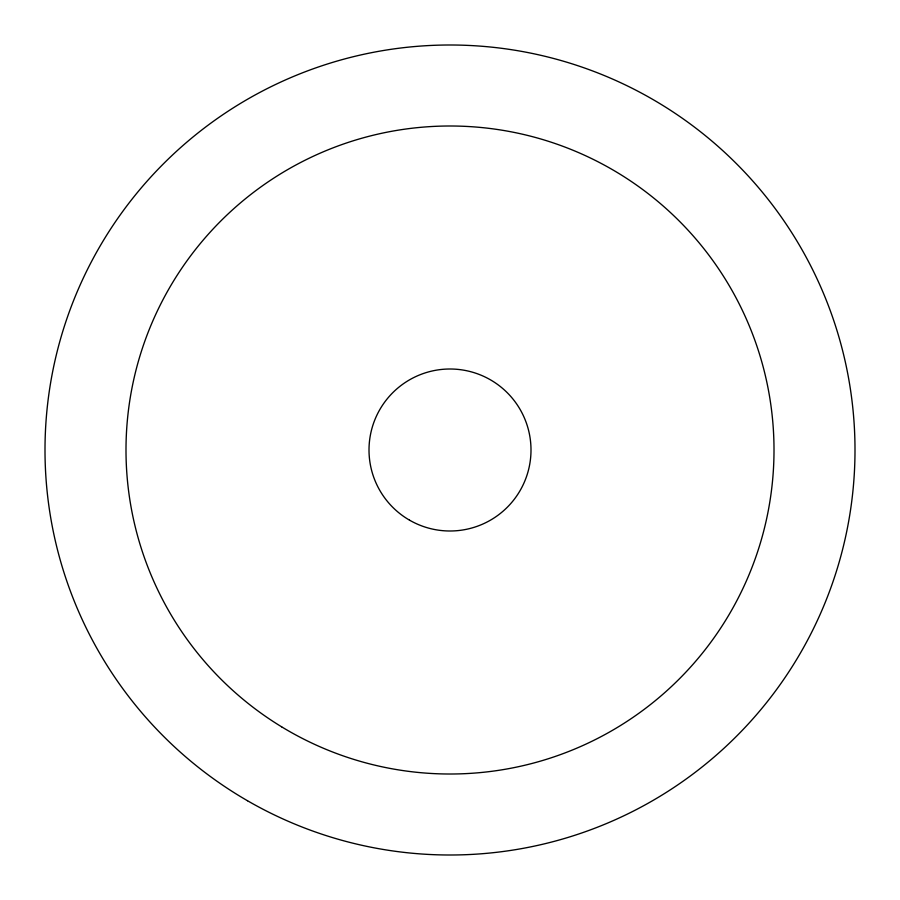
<?xml version="1.0" encoding="UTF-8"?>
<svg xmlns="http://www.w3.org/2000/svg" width="900" height="900" viewBox="0 0 900 900"><rect width="100%" height="100%" fill="white"/><g stroke="black" fill="none" stroke-linecap="round" stroke-linejoin="round"><path stroke-width="1.35" d="M409.5 520.144A81 81 0 0 0 531 450A81 81 0 0 0 409.5 379.856A81 81 0 0 0 409.5 520.144M247.5 800.741A405 405 0 0 0 855 450A405 405 0 0 0 247.5 99.259A405 405 0 0 0 247.5 800.741M281.621 726.817A324 324 0 0 0 773.921 457.414A324 324 0 0 0 294.457 165.78A324 324 0 0 0 281.621 726.817"/></g></svg>
